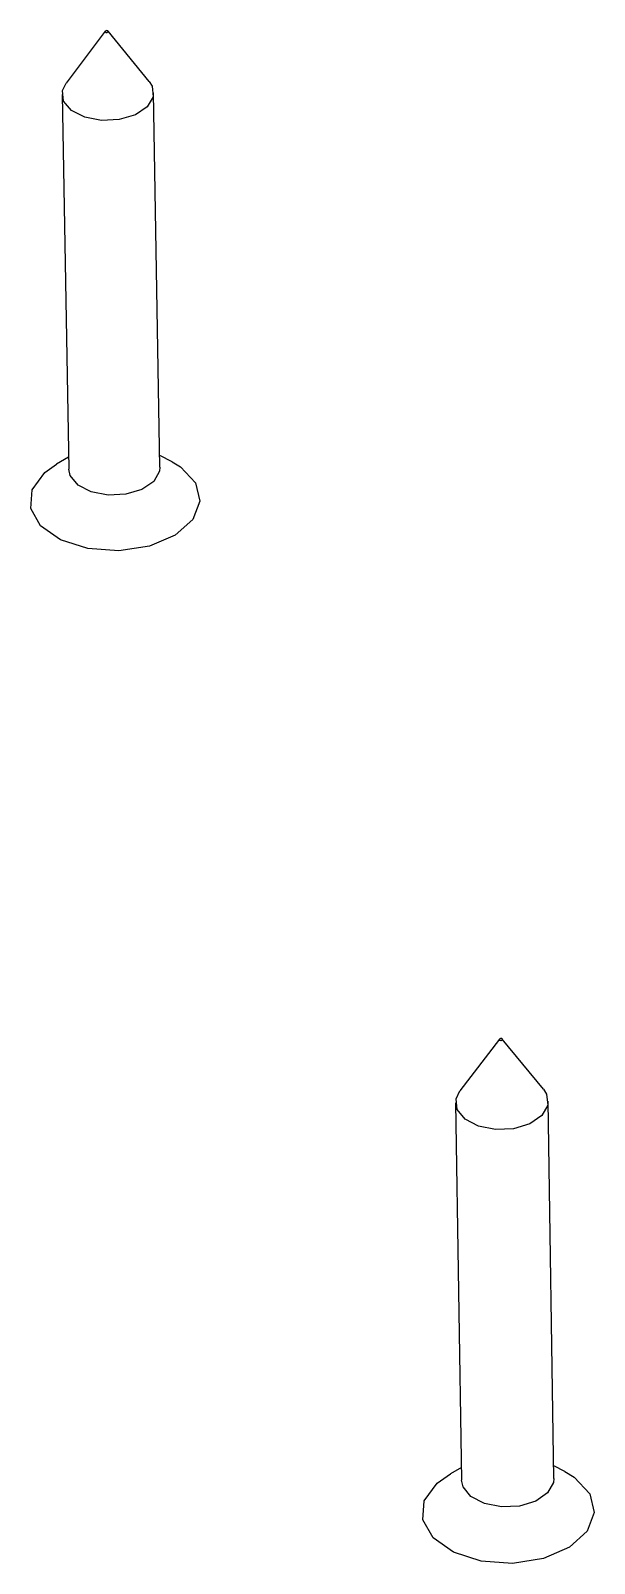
# Model space of a CAD drawing. Extents: x 0 to 149, y 0 to 232.
# Drawn here: x 88.28 to 91.35, y 89.03 to 97.39 of the extents above; entities that cross this region are included whole.
import ezdxf

# ---------------------------------------------------------------- set-up
doc = ezdxf.new("R2010")
doc.units = 0
doc.layers.get('0').update_dxf_attribs({"linetype": 'CONTINUOUS'})

msp = doc.modelspace()

# ---------------------------------------------------------------- linework, layer by layer
at = {"color": 7, "linetype": 'CONTINUOUS'}
for p, q in [((88.6884, 97.3836), (88.4751, 97.1007)), ((88.9265, 97.1101), (88.7035, 97.3839)), ((88.453, 97.038), (88.4894, 94.9959)), ((88.9862, 95.0063), (88.9508, 97.0484)), ((88.4882, 95.0607), (88.4229, 95.0231)), ((89.0517, 95.0362), (88.985, 95.0711)), ((90.8358, 91.8885), (90.6201, 91.6062)), ((91.0754, 91.6147), (90.851, 91.8888)), ((90.5967, 91.5408), (90.6292, 89.484)), ((91.1322, 89.4934), (91.1008, 91.5502)), ((90.6281, 89.5522), (90.5688, 89.5191)), ((91.1915, 89.5308), (91.1312, 89.5617))]:
    msp.add_line(p, q, dxfattribs=at)
for points in [[(88.6971, 97.3866), (88.6939, 97.3864), (88.691, 97.3855), (88.6888, 97.3841), (88.6878, 97.3822), (88.6879, 97.3803), (88.6894, 97.3786), (88.6918, 97.3774), (88.6948, 97.3768), (88.6981, 97.377), (88.701, 97.3778), (88.7031, 97.3793), (88.7042, 97.3811), (88.704, 97.383), (88.7026, 97.3847), (88.7002, 97.386), (88.6971, 97.3866)], [(88.9265, 97.1101), (88.9428, 97.0839), (88.9485, 97.0265), (88.9166, 96.9717), (88.8521, 96.9277), (88.7646, 96.9013), (88.6677, 96.8965), (88.5759, 96.9141), (88.5033, 96.9513), (88.461, 97.0025), (88.4554, 97.0599), (88.4751, 97.1007)], [(89.0517, 95.0362), (89.0972, 95.0086), (89.1802, 94.9212), (89.204, 94.821), (89.1652, 94.7215), (89.069, 94.6363), (88.9285, 94.5767), (88.7626, 94.5509), (88.5937, 94.5624), (88.4447, 94.6096), (88.3358, 94.6862), (88.2817, 94.7817), (88.2895, 94.8833), (88.3583, 94.9771), (88.4229, 95.0231)], [(88.9862, 95.0063), (88.9838, 94.9845), (88.9521, 94.9294), (88.8876, 94.8853), (88.8004, 94.8589), (88.7036, 94.8541), (88.612, 94.8717), (88.5396, 94.909), (88.4974, 94.9604), (88.4894, 94.9959)], [(90.8446, 91.8915), (90.8413, 91.8913), (90.8383, 91.8904), (90.8362, 91.8889), (90.8351, 91.8871), (90.8353, 91.8851), (90.8367, 91.8834), (90.8392, 91.8821), (90.8423, 91.8815), (90.8456, 91.8816), (90.8485, 91.8825), (90.8507, 91.884), (90.8518, 91.8859), (90.8516, 91.8879), (90.8501, 91.8896), (90.8477, 91.8909), (90.8446, 91.8915)], [(91.0754, 91.6147), (91.0924, 91.5873), (91.0985, 91.5285), (91.0665, 91.4722), (91.0014, 91.4271), (90.913, 91.4), (90.8148, 91.3951), (90.7218, 91.4131), (90.6481, 91.4513), (90.605, 91.5038), (90.599, 91.5627), (90.6201, 91.6062)], [(91.1915, 89.5308), (91.2434, 89.4996), (91.3279, 89.4099), (91.3525, 89.3072), (91.3137, 89.2052), (91.2167, 89.1177), (91.0747, 89.0566), (90.9068, 89.0302), (90.7358, 89.042), (90.5847, 89.0904), (90.474, 89.1689), (90.4187, 89.2669), (90.4262, 89.371), (90.4954, 89.4673), (90.5688, 89.5191)], [(91.1322, 89.4934), (91.13, 89.4716), (91.0981, 89.4152), (91.0331, 89.3699), (90.9448, 89.3428), (90.8469, 89.3379), (90.754, 89.3559), (90.6805, 89.3942), (90.6375, 89.4469), (90.6292, 89.484)]]:
    msp.add_lwpolyline(points, dxfattribs=at)

doc.saveas('drawing.dxf')
